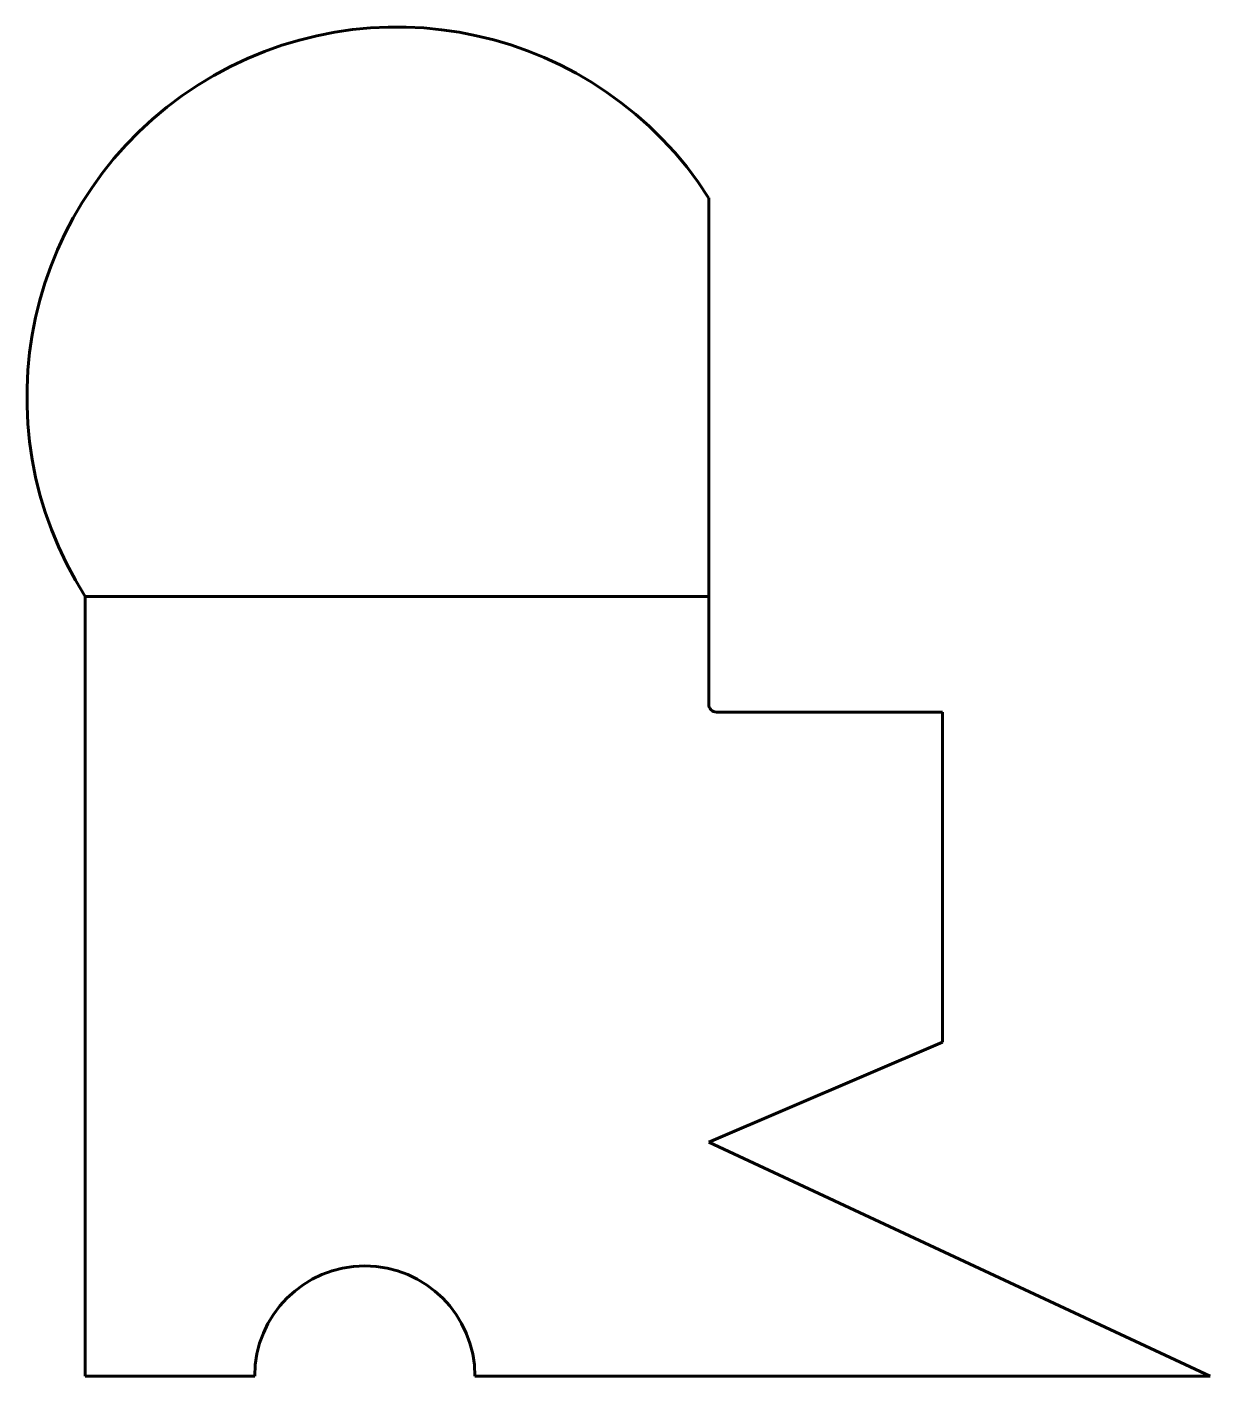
# Model space of a CAD drawing. Header units: millimetres. Extents: x 5.4 to 20.6, y 5.4 to 22.7.
import ezdxf

# ---------------------------------------------------------------- set-up
doc = ezdxf.new("R2010")
doc.units = ezdxf.units.MM
doc.linetypes.add('K5LT_BASIC', pattern=[0])
doc.layers.add('Системный слой', color=7, linetype='Continuous')

msp = doc.modelspace()

# ---------------------------------------------------------------- linework, layer by layer
at = {"layer": 'Системный слой', "color": 150, "linetype": 'K5LT_BASIC', "lineweight": 60, "true_color": 0x0080ff}
for p, q in [((14.148, 20.503), (14.148, 15.39)), ((6.148, 8.39), (6.148, 15.39)), ((6.148, 15.39), (14.148, 15.39)), ((14.148, 15.39), (14.148, 14.006)), ((14.248, 13.906), (17.148, 13.906)), ((17.148, 13.906), (17.148, 9.674)), ((17.148, 9.674), (14.148, 8.39)), ((6.148, 8.39), (6.148, 5.39)), ((14.148, 8.39), (20.581, 5.39)), ((8.323, 5.39), (6.148, 5.39)), ((14.148, 5.39), (11.148, 5.39)), ((20.581, 5.39), (14.148, 5.39))]:
    msp.add_line(p, q, dxfattribs=at)
for centre, radius, start, end in [((10.148, 17.946), 4.747, 32.5822, 212.5822), ((14.248, 14.006), 0.1, 180, 270), ((9.736, 5.39), 1.413, 0, 180)]:
    msp.add_arc(centre, radius, start, end, dxfattribs=at)

doc.saveas('drawing.dxf')
